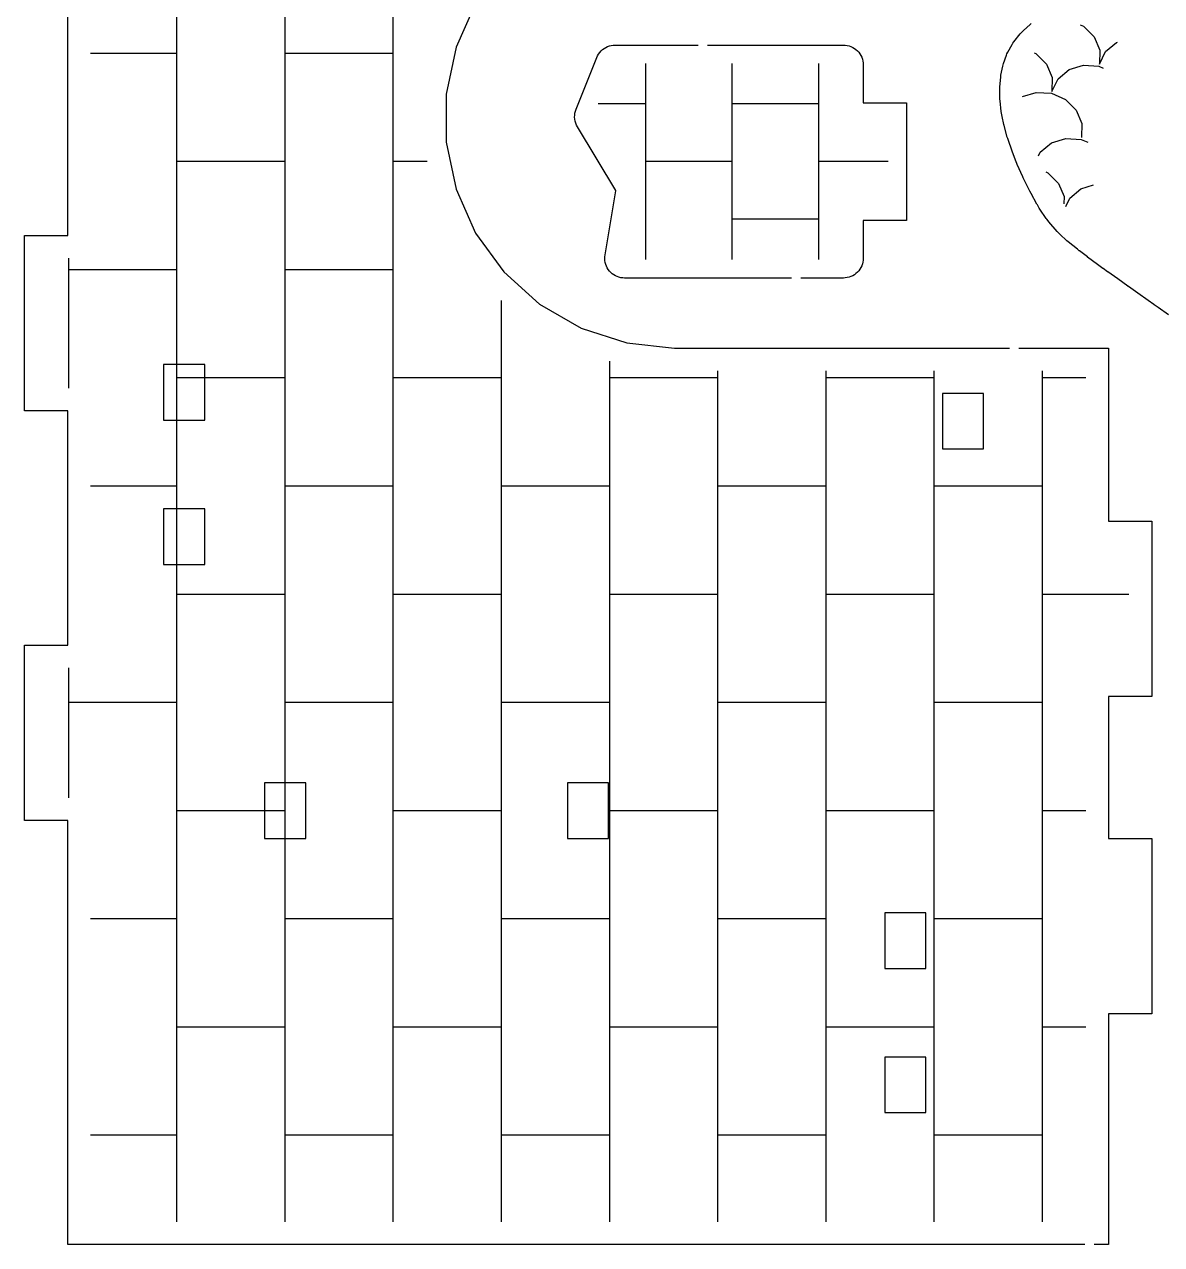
# Model space of a CAD drawing. Header units: millimetres. Extents: x 8 to 297, y 5 to 291.
# Drawn here: x 169.9 to 248.8, y 8.9 to 93.5 of the extents above; entities that cross this region are included whole.
import ezdxf

# ---------------------------------------------------------------- set-up
doc = ezdxf.new("R2010")
doc.units = ezdxf.units.MM
doc.layers.add('CUT', color=1, linetype='CONTINUOUS')
doc.layers.add('SCORE', color=7, linetype='CONTINUOUS')

msp = doc.modelspace()

# ---------------------------------------------------------------- linework, layer by layer
at = {"layer": 'CUT', "color": 1}
for points in [[(243.4372, 8.925), (172.925, 8.925), (172.925, 38.325), (169.925, 38.325), (169.925, 50.475), (172.925, 50.475), (172.925, 66.725), (169.925, 66.725), (169.925, 78.875), (172.925, 78.875), (172.925, 95.125), (169.925, 95.125), (169.925, 107.275), (172.925, 107.275), (172.925, 123.525), (169.925, 123.525), (169.925, 135.675), (172.925, 135.675), (172.925, 165.075), (176.85, 165.075)], [(223.2, 102.925), (215.0039, 102.925), (211.6891, 102.5766), (208.5229, 101.5478), (205.6398, 99.8833), (203.1657, 97.6556), (201.2089, 94.9623), (199.8548, 91.921), (199.1626, 88.6646), (199.1626, 85.3354), (199.8548, 82.079), (201.2089, 79.0377), (203.1657, 76.3444), (205.6398, 74.1167), (208.5229, 72.4522), (211.6891, 71.4234), (215.0039, 71.075), (238.2128, 71.075)], [(249.2327, 73.3778), (248.5305, 73.8767), (248.2437, 74.0777), (248.2279, 74.0889), (247.8276, 74.3781), (247.1255, 74.876), (246.4665, 75.3339), (246.4497, 75.3458), (246.4271, 75.362), (246.4246, 75.3638), (245.7285, 75.866), (245.7232, 75.8698), (245.0252, 76.3621), (245.0216, 76.3646), (244.7111, 76.5852), (244.6938, 76.5977), (244.3237, 76.8696), (244.3209, 76.8717), (243.6332, 77.3797), (243.6147, 77.3935), (243.0735, 77.808), (243.0549, 77.8225), (242.9302, 77.9215), (242.9281, 77.9231), (242.2764, 78.4427), (242.2009, 78.5076), (241.715, 78.958), (241.6776, 78.9941), (241.595, 79.0768), (241.5308, 79.1459), (240.9438, 79.8235), (240.8898, 79.89), (240.8047, 80.0021), (240.7647, 80.0576), (240.3226, 80.7056), (240.2806, 80.7713), (240.1496, 80.9896), (240.118, 81.0453), (239.724, 81.7797), (239.635, 81.9427), (239.6091, 81.9926), (239.1719, 82.8805), (239.171, 82.8823), (239.1469, 82.9333), (238.7589, 83.8038), (238.7347, 83.8617), (238.6395, 84.1056), (238.3979, 84.7149), (238.3745, 84.7788), (238.1436, 85.4606), (238.0933, 85.6059), (238.0668, 85.6913), (237.8482, 86.4913), (237.8272, 86.5797), (237.7194, 87.1146), (237.6706, 87.3496), (237.6518, 87.465), (237.5652, 88.1987), (237.5563, 88.3246), (237.5403, 89.0208), (237.5455, 89.1736), (237.6067, 89.8421), (237.6263, 89.9788), (237.7513, 90.613), (237.8006, 90.7947), (237.9989, 91.3635), (238.0427, 91.4736), (238.0961, 91.5795), (238.3945, 92.1126), (238.4537, 92.2089), (238.5208, 92.2999), (238.9572, 92.8427), (239.071, 92.9674), (239.1648, 93.0578), (239.191, 93.0825), (239.6476, 93.4999), (239.7256, 93.566)], [(223.1091, 75.925), (211.5328, 75.925), (211.4022, 75.9313), (211.271, 75.9504), (211.1423, 75.9821), (211.0172, 76.026), (210.8969, 76.0817), (210.7826, 76.1488), (210.6752, 76.2265), (210.5758, 76.3143), (210.4854, 76.4112), (210.4047, 76.5163), (210.3345, 76.6288), (210.2754, 76.7475), (210.2281, 76.8713), (210.1928, 76.9991), (210.1701, 77.1297), (210.16, 77.2619), (210.1628, 77.3944), (210.178, 77.5243), (210.9203, 81.9781), (210.9211, 81.985), (210.9179, 81.9911), (208.2665, 86.4101), (208.2013, 86.5326), (208.1482, 86.6628), (208.1087, 86.7978), (208.0832, 86.9361), (208.072, 87.0763), (208.0751, 87.2169), (208.0926, 87.3565), (208.1243, 87.4935), (208.1691, 87.6248), (209.6042, 91.2124), (209.6603, 91.3346), (209.7291, 91.4523), (209.8092, 91.5626), (209.8999, 91.6644), (210.0003, 91.7567), (210.1092, 91.8387), (210.2258, 91.9094), (210.3488, 91.9683), (210.477, 92.0147), (210.6091, 92.0481), (210.744, 92.0683), (210.8783, 92.075), (216.6286, 92.075)], [(217.2786, 92.075), (226.7018, 92.075), (226.8348, 92.0685), (226.9683, 92.0487), (227.0992, 92.0159), (227.2262, 91.9704), (227.3482, 91.9127), (227.464, 91.8433), (227.5723, 91.763), (227.6723, 91.6723), (227.763, 91.5723), (227.8433, 91.464), (227.9127, 91.3482), (227.9704, 91.2262), (228.0159, 91.0992), (228.0487, 90.9683), (228.0685, 90.8348), (228.075, 90.7018), (228.075, 88.075), (231.075, 88.075), (231.075, 79.925), (228.075, 79.925), (228.075, 77.2982), (228.0685, 77.1652), (228.0487, 77.0317), (228.0159, 76.9008), (227.9704, 76.7738), (227.9127, 76.6518), (227.8433, 76.536), (227.763, 76.4277), (227.6723, 76.3277), (227.5723, 76.237), (227.464, 76.1567), (227.3482, 76.0873), (227.2262, 76.0296), (227.0992, 75.9841), (226.9683, 75.9513), (226.8348, 75.9315), (226.7018, 75.925), (223.7591, 75.925)], [(238.8628, 71.075), (245.075, 71.075), (245.075, 59.075), (248.075, 59.075), (248.075, 46.925), (245.075, 46.925), (245.075, 37.075), (248.075, 37.075), (248.075, 24.925), (245.075, 24.925), (245.075, 8.925), (244.0872, 8.925)]]:
    msp.add_lwpolyline(points, dxfattribs=at)
for points in [[(182.425, 69.925), (179.575, 69.925), (179.575, 66.075), (182.425, 66.075), (182.425, 69.925)], [(233.575, 67.925), (233.575, 64.075), (236.425, 64.075), (236.425, 67.925), (233.575, 67.925)], [(182.425, 59.925), (179.575, 59.925), (179.575, 56.075), (182.425, 56.075), (182.425, 59.925)], [(186.575, 40.925), (186.575, 37.075), (189.425, 37.075), (189.425, 40.925), (186.575, 40.925)], [(207.575, 40.925), (207.575, 37.075), (210.425, 37.075), (210.425, 40.925), (207.575, 40.925)], [(232.425, 31.925), (229.575, 31.925), (229.575, 28.075), (232.425, 28.075), (232.425, 31.925)], [(229.575, 21.925), (229.575, 18.075), (232.425, 18.075), (232.425, 21.925), (229.575, 21.925)]]:
    msp.add_lwpolyline(points, close=True, dxfattribs=at)
at = {"layer": 'SCORE', "color": 7}
for points in [[(180.5, 10.5), (180.5, 163.5)], [(188, 10.5), (188, 163.5)], [(195.5, 10.5), (195.5, 163.5)], [(243.107, 93.4771), (243.3418, 93.3734), (244.0815, 92.6409), (244.4706, 91.7196), (244.4497, 90.7498)], [(244.4497, 90.7498), (244.8774, 91.6205), (245.6466, 92.2595), (245.7127, 92.2801)], [(180.5, 91.5), (174.5, 91.5)], [(195.5, 91.5), (188, 91.5)], [(239.9305, 91.5397), (240.0514, 91.4863), (240.7912, 90.7538), (241.1802, 89.8325), (241.1593, 88.8627)], [(213, 77.2), (213, 90.8)], [(219, 77.2), (219, 90.8)], [(225, 77.2), (225, 90.8)], [(241.1593, 88.8627), (241.587, 89.7334), (242.3563, 90.3724), (243.3501, 90.6824), (244.4172, 90.6163), (244.7191, 90.4828)], [(213, 88), (209.6924, 88)], [(225, 88), (219, 88)], [(239.1276, 88.5045), (240.0597, 88.7953), (241.1268, 88.7292), (242.1046, 88.2969), (242.8444, 87.5644), (243.2335, 86.6432), (243.2126, 85.6734)], [(240.2205, 84.3935), (240.3499, 84.657), (241.1191, 85.2959), (242.113, 85.606), (243.18, 85.5398), (243.6418, 85.3357)], [(188, 84), (180.5, 84)], [(197.8363, 84), (195.5, 84)], [(219, 84), (213, 84)], [(229.8, 84), (225, 84)], [(240.7301, 83.2812), (240.8675, 83.2205), (241.6073, 82.488), (241.9963, 81.5668), (241.9855, 81.0629)], [(242.115, 80.881), (242.4031, 81.4676), (243.1724, 82.1066), (244.0369, 82.3763)], [(225, 80), (219, 80)], [(173, 68.3), (173, 77.3)], [(180.5, 76.5), (173, 76.5)], [(195.5, 76.5), (188, 76.5)], [(203, 10.5), (203, 74.3742)], [(210.5, 10.5), (210.5, 70.1537)], [(218, 10.5), (218, 69.5)], [(225.5, 10.5), (225.5, 69.5)], [(233, 10.5), (233, 69.5)], [(240.5, 10.5), (240.5, 69.5)], [(188, 69), (180.5, 69)], [(203, 69), (195.5, 69)], [(218, 69), (210.5, 69)], [(233, 69), (225.5, 69)], [(243.5, 69), (240.5, 69)], [(180.5, 61.5), (174.5, 61.5)], [(195.5, 61.5), (188, 61.5)], [(210.5, 61.5), (203, 61.5)], [(225.5, 61.5), (218, 61.5)], [(240.5, 61.5), (233, 61.5)], [(188, 54), (180.5, 54)], [(203, 54), (195.5, 54)], [(218, 54), (210.5, 54)], [(233, 54), (225.5, 54)], [(246.5, 54), (240.5, 54)], [(173, 39.9), (173, 48.9)], [(180.5, 46.5), (173, 46.5)], [(195.5, 46.5), (188, 46.5)], [(210.5, 46.5), (203, 46.5)], [(225.5, 46.5), (218, 46.5)], [(240.5, 46.5), (233, 46.5)], [(188, 39), (180.5, 39)], [(203, 39), (195.5, 39)], [(218, 39), (210.5, 39)], [(233, 39), (225.5, 39)], [(243.5, 39), (240.5, 39)], [(180.5, 31.5), (174.5, 31.5)], [(195.5, 31.5), (188, 31.5)], [(210.5, 31.5), (203, 31.5)], [(225.5, 31.5), (218, 31.5)], [(240.5, 31.5), (233, 31.5)], [(188, 24), (180.5, 24)], [(203, 24), (195.5, 24)], [(218, 24), (210.5, 24)], [(233, 24), (225.5, 24)], [(243.5, 24), (240.5, 24)], [(180.5, 16.5), (174.5, 16.5)], [(195.5, 16.5), (188, 16.5)], [(210.5, 16.5), (203, 16.5)], [(225.5, 16.5), (218, 16.5)], [(240.5, 16.5), (233, 16.5)]]:
    msp.add_lwpolyline(points, dxfattribs=at)

doc.saveas('drawing.dxf')
